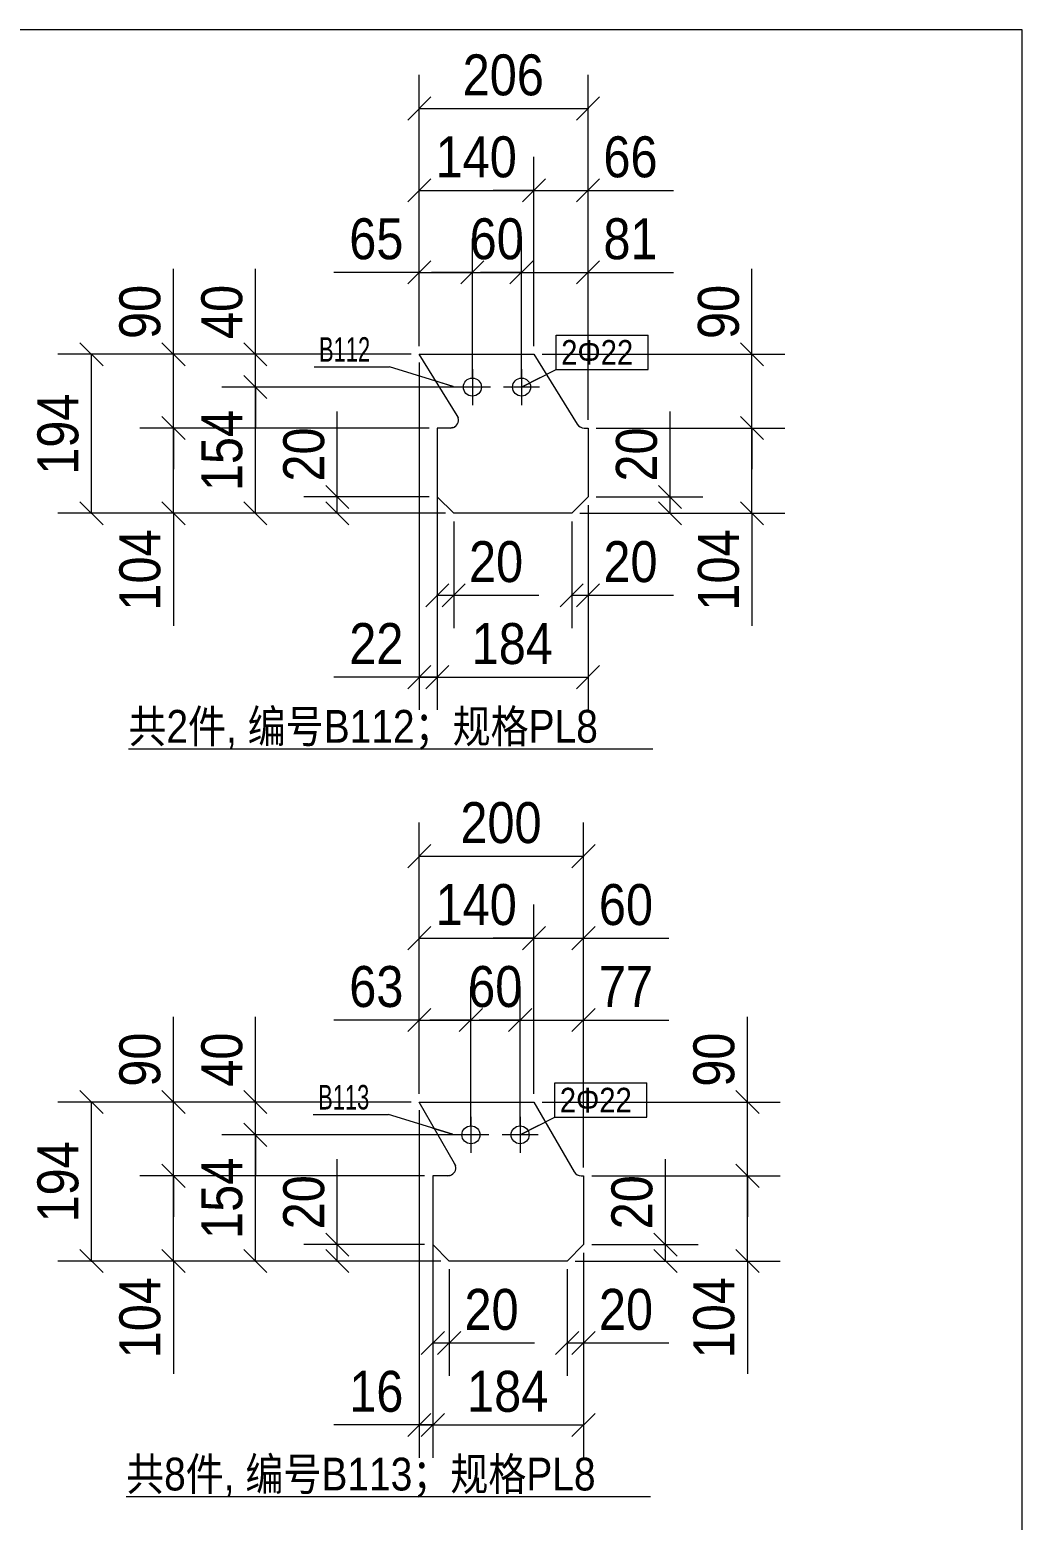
# Model space of a CAD drawing. Header units: inches. Extents: x 0 to 1938, y -2180 to 0.
# Drawn here: x 511.4 to 632.5, y -621.9 to -440 of the extents above; entities that cross this region are included whole.
import ezdxf

# ---------------------------------------------------------------- set-up
doc = ezdxf.new("R2010")
doc.units = ezdxf.units.IN
doc.header["$MEASUREMENT"] = 0
doc.linetypes.add('XKITLINE00', pattern=[0])
doc.linetypes.add('XKITLINE01', pattern=[4, 1, -1, 1, -1])
for name, color, linetype, lineweight in [('Bolt', 7, 'Continuous', 0), ('BoltMark', 3, 'Continuous', 0), ('DrawingSheet', 5, 'Continuous', 0), ('OtherObjectType', 1, 'Continuous', 0), ('Part', 2, 'Continuous', 0), ('PartMark', 3, 'Continuous', 0), ('Z-DIMENSIONS', 1, 'Continuous', 0)]:
    doc.layers.add(name, color=color, linetype=linetype, lineweight=lineweight)
doc.styles.add('Arial Narrow', font='ARIAL.TTF')
doc.styles.add('romsim', font='ARIAL.TTF')
doc.styles.add('宋体', font='ARIAL.TTF')

# ---------------------------------------------------------------- blocks, each defined once
blk = doc.blocks.new('*A229')
at = {"layer": 'Part', "color": 2, "linetype": 'XKITLINE00', "lineweight": 0}
for p, q in [((566.06, 377.93), (561.43, 385.4)), ((561.43, 385.4), (575.43, 385.4)), ((575.43, 385.4), (580.71, 376.87)), ((566.06, 377.93), (566.18, 377.65)), ((580.71, 376.87), (580.87, 376.68)), ((580.87, 376.68), (581.08, 376.53)), ((581.08, 376.53), (581.31, 376.43)), ((565.21, 376.4), (563.63, 376.4)), ((563.63, 376.4), (563.63, 368)), ((565.51, 376.45), (565.21, 376.4)), ((581.31, 376.43), (581.56, 376.4)), ((581.56, 376.4), (582.03, 376.4)), ((582.03, 376.4), (582.03, 368)), ((563.63, 368), (565.63, 366)), ((582.03, 368), (580.03, 366)), ((580.03, 366), (565.63, 366))]:
    blk.add_line(p, q, dxfattribs=at)
at = {"layer": 'Part', "color": 6, "linetype": 'XKITLINE01', "lineweight": 0}
for p, q in [((566.18, 377.65), (566.06, 377.93)), ((565.21, 376.4), (565.51, 376.45))]:
    blk.add_line(p, q, dxfattribs=at)
at = {"layer": 'Part', "color": 2, "linetype": 'XKITLINE00', "lineweight": 0}
blk.add_arc((565.21, 377.4), 1, 287.3971, 14.3823, dxfattribs=at)
at = {"layer": 'Part', "color": 6, "linetype": 'XKITLINE01', "lineweight": 0}
blk.add_arc((565.21, 377.4), 1, 287.3971, 14.3823, dxfattribs=at)
blk = doc.blocks.new('*A230')
at = {"layer": 'Bolt', "color": 2, "linetype": 'XKITLINE00', "lineweight": 0}
for p, q in [((567.91, 383.6), (567.91, 379.2)), ((573.91, 383.6), (573.91, 379.2)), ((570.11, 381.4), (565.71, 381.4)), ((576.11, 381.4), (571.71, 381.4))]:
    blk.add_line(p, q, dxfattribs=at)
for centre in [(567.91, 381.4), (573.91, 381.4)]:
    blk.add_circle(centre, 1.1, dxfattribs=at)
blk = doc.blocks.new('*A231')
at = {"layer": 'Part', "color": 2, "linetype": 'XKITLINE00', "lineweight": 0}
for p, q in [((565.75, 286.65), (561.43, 294.15)), ((561.43, 294.15), (575.43, 294.15)), ((575.43, 294.15), (580.33, 285.65)), ((565.75, 286.65), (565.86, 286.37)), ((580.33, 285.65), (580.49, 285.44)), ((564.89, 285.15), (563.07, 285.15)), ((563.07, 285.15), (563.07, 276.75)), ((565.18, 285.19), (564.89, 285.15)), ((580.49, 285.44), (580.69, 285.28)), ((580.69, 285.28), (580.94, 285.18)), ((580.94, 285.18), (581.19, 285.15)), ((581.19, 285.15), (581.47, 285.15)), ((581.47, 285.15), (581.47, 276.75)), ((563.07, 276.75), (565.07, 274.75)), ((581.47, 276.75), (579.47, 274.75)), ((579.47, 274.75), (565.07, 274.75))]:
    blk.add_line(p, q, dxfattribs=at)
at = {"layer": 'Part', "color": 6, "linetype": 'XKITLINE01', "lineweight": 0}
for p, q in [((565.86, 286.37), (565.75, 286.65)), ((564.89, 285.15), (565.18, 285.19))]:
    blk.add_line(p, q, dxfattribs=at)
at = {"layer": 'Part', "color": 2, "linetype": 'XKITLINE00', "lineweight": 0}
blk.add_arc((564.89, 286.15), 1, 287.1354, 12.8122, dxfattribs=at)
at = {"layer": 'Part', "color": 6, "linetype": 'XKITLINE01', "lineweight": 0}
blk.add_arc((564.89, 286.15), 1, 287.1354, 12.8122, dxfattribs=at)
blk = doc.blocks.new('*A232')
at = {"layer": 'Bolt', "color": 2, "linetype": 'XKITLINE00', "lineweight": 0}
for p, q in [((567.74, 292.35), (567.74, 287.95)), ((573.74, 292.35), (573.74, 287.95)), ((569.94, 290.15), (565.54, 290.15)), ((575.94, 290.15), (571.54, 290.15))]:
    blk.add_line(p, q, dxfattribs=at)
for centre in [(567.74, 290.15), (573.74, 290.15)]:
    blk.add_circle(centre, 1.1, dxfattribs=at)
blk = doc.blocks.new('*A237')
at = {"layer": 'DrawingSheet', "color": 5, "linetype": 'XKITLINE00', "lineweight": 0}
for p, q in [((635, 425), (5, 425)), ((635, 5), (635, 425))]:
    blk.add_line(p, q, dxfattribs=at)
blk = doc.blocks.new('*A646')
at = {"layer": 'OtherObjectType', "color": 6, "linetype": 'XKITLINE00', "lineweight": 0}
blk.add_line((525.94, 337.25), (589.92, 337.25), dxfattribs=at)
at = {"layer": 'OtherObjectType', "color": 3, "style": '宋体', "width": 0.85}
blk.add_text('共2件, 编号B112；规格PL8', height=4, dxfattribs=at).set_placement((525.94, 338))
blk = doc.blocks.new('*A647')
at = {"layer": 'Z-DIMENSIONS', "color": 4, "linetype": 'XKITLINE00', "lineweight": 0}
for p, q in [((563.63, 367), (563.63, 352)), ((565.63, 365), (565.63, 352)), ((565.04, 357.41), (562.22, 354.59)), ((567.04, 357.41), (564.22, 354.59)), ((563.63, 356), (565.63, 356)), ((565.63, 356), (576.04, 356)), ((565.63, 356), (576.04, 356))]:
    blk.add_line(p, q, dxfattribs=at)
at = {"layer": 'Z-DIMENSIONS', "color": 7}
for p in [(563.63, 356), (565.63, 356)]:
    blk.add_point(p, dxfattribs=at)
at = {"layer": 'Z-DIMENSIONS', "color": 7, "style": 'Arial Narrow', "width": 0.85}
blk.add_text('20', height=5, dxfattribs=at).set_placement((567.5, 357.6))
blk = doc.blocks.new('*A648')
at = {"layer": 'Z-DIMENSIONS', "color": 4, "linetype": 'XKITLINE00', "lineweight": 0}
for p, q in [((582.03, 367), (582.03, 352)), ((580.03, 365), (580.03, 352)), ((581.44, 357.41), (578.62, 354.59)), ((583.44, 357.41), (580.62, 354.59)), ((580.03, 356), (582.03, 356)), ((582.03, 356), (592.44, 356)), ((582.03, 356), (592.44, 356))]:
    blk.add_line(p, q, dxfattribs=at)
at = {"layer": 'Z-DIMENSIONS', "color": 7}
for p in [(580.03, 356), (582.03, 356)]:
    blk.add_point(p, dxfattribs=at)
at = {"layer": 'Z-DIMENSIONS', "color": 7, "style": 'Arial Narrow', "width": 0.85}
blk.add_text('20', height=5, dxfattribs=at).set_placement((583.9, 357.6))
blk = doc.blocks.new('*A649')
at = {"layer": 'Z-DIMENSIONS', "color": 4, "linetype": 'XKITLINE00', "lineweight": 0}
for p, q in [((551.43, 368), (551.43, 378.42)), ((551.43, 368), (551.43, 378.42)), ((550.02, 369.41), (552.85, 366.59)), ((562.63, 368), (547.33, 368)), ((550.02, 367.41), (552.85, 364.59)), ((551.43, 366), (551.43, 368)), ((564.63, 366), (547.33, 366))]:
    blk.add_line(p, q, dxfattribs=at)
at = {"layer": 'Z-DIMENSIONS', "color": 7}
for p in [(551.43, 368), (551.43, 366)]:
    blk.add_point(p, dxfattribs=at)
at = {"layer": 'Z-DIMENSIONS', "color": 7, "style": 'Arial Narrow', "width": 0.85}
blk.add_text('20', height=5, rotation=90.0002, dxfattribs=at).set_placement((549.83, 369.87))
blk = doc.blocks.new('*A650')
at = {"layer": 'Z-DIMENSIONS', "color": 4, "linetype": 'XKITLINE00', "lineweight": 0}
for p, q in [((592.03, 368), (592.03, 378.42)), ((592.03, 368), (592.03, 378.42)), ((590.62, 369.41), (593.44, 366.59)), ((583.03, 368), (596.03, 368)), ((590.62, 367.41), (593.44, 364.59)), ((592.03, 366), (592.03, 368)), ((581.03, 366), (596.03, 366))]:
    blk.add_line(p, q, dxfattribs=at)
at = {"layer": 'Z-DIMENSIONS', "color": 7}
for p in [(592.03, 368), (592.03, 366)]:
    blk.add_point(p, dxfattribs=at)
at = {"layer": 'Z-DIMENSIONS', "color": 7, "style": 'Arial Narrow', "width": 0.85}
blk.add_text('20', height=5, rotation=90.0002, dxfattribs=at).set_placement((590.43, 369.87))
blk = doc.blocks.new('*A651')
at = {"layer": 'Z-DIMENSIONS', "color": 4, "linetype": 'XKITLINE00', "lineweight": 0}
for p, q in [((573.91, 382.4), (573.91, 399.5)), ((582.03, 377.4), (582.03, 399.5)), ((575.32, 396.81), (572.5, 393.99)), ((583.44, 396.81), (580.62, 393.99)), ((573.91, 395.4), (568.91, 395.4)), ((573.91, 395.4), (582.03, 395.4)), ((582.03, 395.4), (592.44, 395.4)), ((582.03, 395.4), (592.44, 395.4))]:
    blk.add_line(p, q, dxfattribs=at)
at = {"layer": 'Z-DIMENSIONS', "color": 7}
for p in [(573.91, 395.4), (582.03, 395.4)]:
    blk.add_point(p, dxfattribs=at)
at = {"layer": 'Z-DIMENSIONS', "color": 7, "style": 'Arial Narrow', "width": 0.85}
blk.add_text('81', height=5, dxfattribs=at).set_placement((583.9, 397))
blk = doc.blocks.new('*A652')
at = {"layer": 'Z-DIMENSIONS', "color": 4, "linetype": 'XKITLINE00', "lineweight": 0}
for p, q in [((567.91, 382.4), (567.91, 399.5)), ((573.91, 382.4), (573.91, 399.5)), ((569.32, 396.81), (566.5, 393.99)), ((575.32, 396.81), (572.5, 393.99)), ((567.91, 395.4), (562.91, 395.4)), ((567.91, 395.4), (573.91, 395.4)), ((573.91, 395.4), (578.91, 395.4))]:
    blk.add_line(p, q, dxfattribs=at)
at = {"layer": 'Z-DIMENSIONS', "color": 7}
for p in [(567.91, 395.4), (573.91, 395.4)]:
    blk.add_point(p, dxfattribs=at)
at = {"layer": 'Z-DIMENSIONS', "color": 7, "style": 'Arial Narrow', "width": 0.85}
blk.add_text('60', height=5, dxfattribs=at).set_placement((567.58, 397))
blk = doc.blocks.new('*A653')
at = {"layer": 'Z-DIMENSIONS', "color": 4, "linetype": 'XKITLINE00', "lineweight": 0}
for p, q in [((561.43, 386.4), (561.43, 399.5)), ((567.91, 382.4), (567.91, 399.5)), ((562.85, 396.81), (560.02, 393.99)), ((569.32, 396.81), (566.5, 393.99)), ((561.43, 395.4), (551.02, 395.4)), ((561.43, 395.4), (551.02, 395.4)), ((561.43, 395.4), (567.91, 395.4)), ((567.91, 395.4), (572.91, 395.4))]:
    blk.add_line(p, q, dxfattribs=at)
at = {"layer": 'Z-DIMENSIONS', "color": 7}
for p in [(561.43, 395.4), (567.91, 395.4)]:
    blk.add_point(p, dxfattribs=at)
at = {"layer": 'Z-DIMENSIONS', "color": 7, "style": 'Arial Narrow', "width": 0.85}
blk.add_text('65', height=5, dxfattribs=at).set_placement((552.89, 397))
blk = doc.blocks.new('*A654')
at = {"layer": 'Z-DIMENSIONS', "color": 4, "linetype": 'XKITLINE00', "lineweight": 0}
for p, q in [((541.43, 385.4), (541.43, 395.82)), ((541.43, 385.4), (541.43, 395.82)), ((540.02, 386.81), (542.85, 383.99)), ((560.43, 385.4), (537.33, 385.4)), ((541.43, 381.4), (541.43, 385.4)), ((540.02, 382.81), (542.85, 379.99)), ((566.91, 381.4), (537.33, 381.4)), ((541.43, 381.4), (541.43, 376.4))]:
    blk.add_line(p, q, dxfattribs=at)
at = {"layer": 'Z-DIMENSIONS', "color": 7}
for p in [(541.43, 385.4), (541.43, 381.4)]:
    blk.add_point(p, dxfattribs=at)
at = {"layer": 'Z-DIMENSIONS', "color": 7, "style": 'Arial Narrow', "width": 0.85}
blk.add_text('40', height=5, rotation=90.0002, dxfattribs=at).set_placement((539.83, 387.27))
blk = doc.blocks.new('*A655')
at = {"layer": 'Z-DIMENSIONS', "color": 4, "linetype": 'XKITLINE00', "lineweight": 0}
for p, q in [((541.43, 381.4), (541.43, 386.4)), ((540.02, 382.81), (542.85, 379.99)), ((566.91, 381.4), (537.33, 381.4)), ((541.43, 366), (541.43, 381.4)), ((540.02, 367.41), (542.85, 364.59)), ((564.63, 366), (537.33, 366))]:
    blk.add_line(p, q, dxfattribs=at)
at = {"layer": 'Z-DIMENSIONS', "color": 7}
for p in [(541.43, 381.4), (541.43, 366)]:
    blk.add_point(p, dxfattribs=at)
at = {"layer": 'Z-DIMENSIONS', "color": 7, "style": 'Arial Narrow', "width": 0.85}
blk.add_text('154', height=5, rotation=90.0002, dxfattribs=at).set_placement((539.83, 368.7))
blk = doc.blocks.new('*A656')
at = {"layer": 'Z-DIMENSIONS', "color": 4, "linetype": 'XKITLINE00', "lineweight": 0}
for p, q in [((575.43, 386.4), (575.43, 409.5)), ((582.03, 377.4), (582.03, 409.5)), ((576.85, 406.81), (574.02, 403.99)), ((583.44, 406.81), (580.62, 403.99)), ((575.43, 405.4), (570.43, 405.4)), ((575.43, 405.4), (582.03, 405.4)), ((582.03, 405.4), (592.44, 405.4)), ((582.03, 405.4), (592.44, 405.4))]:
    blk.add_line(p, q, dxfattribs=at)
at = {"layer": 'Z-DIMENSIONS', "color": 7}
for p in [(575.43, 405.4), (582.03, 405.4)]:
    blk.add_point(p, dxfattribs=at)
at = {"layer": 'Z-DIMENSIONS', "color": 7, "style": 'Arial Narrow', "width": 0.85}
blk.add_text('66', height=5, dxfattribs=at).set_placement((583.9, 407))
blk = doc.blocks.new('*A657')
at = {"layer": 'Z-DIMENSIONS', "color": 4, "linetype": 'XKITLINE00', "lineweight": 0}
for p, q in [((561.43, 386.4), (561.43, 409.5)), ((575.43, 386.4), (575.43, 409.5)), ((562.85, 406.81), (560.02, 403.99)), ((576.85, 406.81), (574.02, 403.99)), ((561.43, 405.4), (575.43, 405.4)), ((575.43, 405.4), (580.43, 405.4))]:
    blk.add_line(p, q, dxfattribs=at)
at = {"layer": 'Z-DIMENSIONS', "color": 7}
for p in [(561.43, 405.4), (575.43, 405.4)]:
    blk.add_point(p, dxfattribs=at)
at = {"layer": 'Z-DIMENSIONS', "color": 7, "style": 'Arial Narrow', "width": 0.85}
blk.add_text('140', height=5, dxfattribs=at).set_placement((563.43, 407))
blk = doc.blocks.new('*A658')
at = {"layer": 'Z-DIMENSIONS', "color": 4, "linetype": 'XKITLINE00', "lineweight": 0}
for p, q in [((563.63, 375.4), (563.63, 342)), ((582.03, 367), (582.03, 342)), ((565.04, 347.41), (562.22, 344.59)), ((583.44, 347.41), (580.62, 344.59)), ((563.63, 346), (558.63, 346)), ((563.63, 346), (582.03, 346))]:
    blk.add_line(p, q, dxfattribs=at)
at = {"layer": 'Z-DIMENSIONS', "color": 7}
for p in [(563.63, 346), (582.03, 346)]:
    blk.add_point(p, dxfattribs=at)
at = {"layer": 'Z-DIMENSIONS', "color": 7, "style": 'Arial Narrow', "width": 0.85}
blk.add_text('184', height=5, dxfattribs=at).set_placement((567.83, 347.6))
blk = doc.blocks.new('*A659')
at = {"layer": 'Z-DIMENSIONS', "color": 4, "linetype": 'XKITLINE00', "lineweight": 0}
for p, q in [((561.43, 384.4), (561.43, 342)), ((563.63, 375.4), (563.63, 342)), ((562.85, 347.41), (560.02, 344.59)), ((565.04, 347.41), (562.22, 344.59)), ((561.43, 346), (551.02, 346)), ((561.43, 346), (551.02, 346)), ((561.43, 346), (563.63, 346)), ((563.63, 346), (568.63, 346))]:
    blk.add_line(p, q, dxfattribs=at)
at = {"layer": 'Z-DIMENSIONS', "color": 7}
for p in [(561.43, 346), (563.63, 346)]:
    blk.add_point(p, dxfattribs=at)
at = {"layer": 'Z-DIMENSIONS', "color": 7, "style": 'Arial Narrow', "width": 0.85}
blk.add_text('22', height=5, dxfattribs=at).set_placement((552.89, 347.6))
blk = doc.blocks.new('*A660')
at = {"layer": 'Z-DIMENSIONS', "color": 4, "linetype": 'XKITLINE00', "lineweight": 0}
for p, q in [((531.43, 385.4), (531.43, 395.82)), ((531.43, 385.4), (531.43, 395.82)), ((530.02, 386.81), (532.85, 383.99)), ((560.43, 385.4), (527.33, 385.4)), ((531.43, 376.4), (531.43, 385.4)), ((530.02, 377.81), (532.85, 374.99)), ((562.63, 376.4), (527.33, 376.4)), ((531.43, 376.4), (531.43, 371.4))]:
    blk.add_line(p, q, dxfattribs=at)
at = {"layer": 'Z-DIMENSIONS', "color": 7}
for p in [(531.43, 385.4), (531.43, 376.4)]:
    blk.add_point(p, dxfattribs=at)
at = {"layer": 'Z-DIMENSIONS', "color": 7, "style": 'Arial Narrow', "width": 0.85}
blk.add_text('90', height=5, rotation=90.0002, dxfattribs=at).set_placement((529.83, 387.27))
blk = doc.blocks.new('*A661')
at = {"layer": 'Z-DIMENSIONS', "color": 4, "linetype": 'XKITLINE00', "lineweight": 0}
for p, q in [((531.43, 376.4), (531.43, 381.4)), ((530.02, 377.81), (532.85, 374.99)), ((562.63, 376.4), (527.33, 376.4)), ((531.43, 366), (531.43, 376.4)), ((530.02, 367.41), (532.85, 364.59)), ((564.63, 366), (527.33, 366)), ((531.43, 366), (531.43, 352.25)), ((531.43, 366), (531.43, 352.25))]:
    blk.add_line(p, q, dxfattribs=at)
at = {"layer": 'Z-DIMENSIONS', "color": 7}
for p in [(531.43, 376.4), (531.43, 366)]:
    blk.add_point(p, dxfattribs=at)
at = {"layer": 'Z-DIMENSIONS', "color": 7, "style": 'Arial Narrow', "width": 0.85}
blk.add_text('104', height=5, rotation=90.0002, dxfattribs=at).set_placement((529.83, 354.13))
blk = doc.blocks.new('*A662')
at = {"layer": 'Z-DIMENSIONS', "color": 4, "linetype": 'XKITLINE00', "lineweight": 0}
for p, q in [((602.03, 385.4), (602.03, 395.82)), ((602.03, 385.4), (602.03, 395.82)), ((600.62, 386.81), (603.44, 383.99)), ((576.43, 385.4), (606.03, 385.4)), ((602.03, 376.4), (602.03, 385.4)), ((600.62, 377.81), (603.44, 374.99)), ((583.03, 376.4), (606.03, 376.4)), ((602.03, 376.4), (602.03, 371.4))]:
    blk.add_line(p, q, dxfattribs=at)
at = {"layer": 'Z-DIMENSIONS', "color": 7}
for p in [(602.03, 385.4), (602.03, 376.4)]:
    blk.add_point(p, dxfattribs=at)
at = {"layer": 'Z-DIMENSIONS', "color": 7, "style": 'Arial Narrow', "width": 0.85}
blk.add_text('90', height=5, rotation=90.0002, dxfattribs=at).set_placement((600.43, 387.27))
blk = doc.blocks.new('*A663')
at = {"layer": 'Z-DIMENSIONS', "color": 4, "linetype": 'XKITLINE00', "lineweight": 0}
for p, q in [((602.03, 376.4), (602.03, 381.4)), ((600.62, 377.81), (603.44, 374.99)), ((583.03, 376.4), (606.03, 376.4)), ((602.03, 366), (602.03, 376.4)), ((600.62, 367.41), (603.44, 364.59)), ((581.03, 366), (606.03, 366)), ((602.03, 366), (602.03, 352.25)), ((602.03, 366), (602.03, 352.25))]:
    blk.add_line(p, q, dxfattribs=at)
at = {"layer": 'Z-DIMENSIONS', "color": 7}
for p in [(602.03, 376.4), (602.03, 366)]:
    blk.add_point(p, dxfattribs=at)
at = {"layer": 'Z-DIMENSIONS', "color": 7, "style": 'Arial Narrow', "width": 0.85}
blk.add_text('104', height=5, rotation=90.0002, dxfattribs=at).set_placement((600.43, 354.13))
blk = doc.blocks.new('*A664')
at = {"layer": 'Z-DIMENSIONS', "color": 4, "linetype": 'XKITLINE00', "lineweight": 0}
for p, q in [((561.43, 386.4), (561.43, 419.5)), ((582.03, 377.4), (582.03, 419.5)), ((562.85, 416.81), (560.02, 413.99)), ((583.44, 416.81), (580.62, 413.99)), ((561.43, 415.4), (582.03, 415.4))]:
    blk.add_line(p, q, dxfattribs=at)
at = {"layer": 'Z-DIMENSIONS', "color": 7}
for p in [(561.43, 415.4), (582.03, 415.4)]:
    blk.add_point(p, dxfattribs=at)
at = {"layer": 'Z-DIMENSIONS', "color": 7, "style": 'Arial Narrow', "width": 0.85}
blk.add_text('206', height=5, dxfattribs=at).set_placement((566.73, 417))
blk = doc.blocks.new('*A665')
at = {"layer": 'Z-DIMENSIONS', "color": 4, "linetype": 'XKITLINE00', "lineweight": 0}
for p, q in [((520.02, 386.81), (522.85, 383.99)), ((560.43, 385.4), (517.33, 385.4)), ((521.43, 366), (521.43, 385.4)), ((520.02, 367.41), (522.85, 364.59)), ((564.63, 366), (517.33, 366))]:
    blk.add_line(p, q, dxfattribs=at)
at = {"layer": 'Z-DIMENSIONS', "color": 7}
for p in [(521.43, 385.4), (521.43, 366)]:
    blk.add_point(p, dxfattribs=at)
at = {"layer": 'Z-DIMENSIONS', "color": 7, "style": 'Arial Narrow', "width": 0.85}
blk.add_text('194', height=5, rotation=90.0002, dxfattribs=at).set_placement((519.83, 370.7))
blk = doc.blocks.new('*A666')
at = {"layer": 'PartMark', "color": 4, "linetype": 'XKITLINE00', "lineweight": 0}
for p, q in [((548.6, 383.89), (557.79, 383.89)), ((565.58, 381.49), (557.79, 383.89)), ((563.19, 382.23), (565.58, 381.49))]:
    blk.add_line(p, q, dxfattribs=at)
at = {"layer": 'PartMark', "color": 1, "style": 'romsim', "width": 0.6375}
blk.add_text('B112', height=3, dxfattribs=at).set_placement((549.2, 384.49))
blk = doc.blocks.new('*A667')
at = {"layer": 'BoltMark', "color": 1, "linetype": 'XKITLINE00', "lineweight": 0}
for p, q in [((578.15, 387.74), (589.35, 387.74)), ((578.15, 383.54), (578.15, 387.74)), ((589.35, 383.54), (589.35, 387.74)), ((573.91, 381.4), (578.15, 383.54)), ((576.14, 382.53), (573.91, 381.4)), ((578.15, 383.54), (589.35, 383.54))]:
    blk.add_line(p, q, dxfattribs=at)
at = {"layer": 'BoltMark', "color": 4, "style": '宋体', "width": 0.85}
blk.add_text('2Φ22', height=3, dxfattribs=at).set_placement((578.75, 384.14))
blk = doc.blocks.new('*A668')
at = {"layer": 'OtherObjectType', "color": 6, "linetype": 'XKITLINE00', "lineweight": 0}
blk.add_line((525.66, 246), (589.64, 246), dxfattribs=at)
at = {"layer": 'OtherObjectType', "color": 3, "style": '宋体', "width": 0.85}
blk.add_text('共8件, 编号B113；规格PL8', height=4, dxfattribs=at).set_placement((525.66, 246.75))
blk = doc.blocks.new('*A669')
at = {"layer": 'Z-DIMENSIONS', "color": 4, "linetype": 'XKITLINE00', "lineweight": 0}
for p, q in [((563.07, 275.75), (563.07, 260.75)), ((565.07, 273.75), (565.07, 260.75)), ((564.49, 266.16), (561.66, 263.34)), ((566.49, 266.16), (563.66, 263.34)), ((563.07, 264.75), (565.07, 264.75)), ((565.07, 264.75), (575.49, 264.75)), ((565.07, 264.75), (575.49, 264.75))]:
    blk.add_line(p, q, dxfattribs=at)
at = {"layer": 'Z-DIMENSIONS', "color": 7}
for p in [(563.07, 264.75), (565.07, 264.75)]:
    blk.add_point(p, dxfattribs=at)
at = {"layer": 'Z-DIMENSIONS', "color": 7, "style": 'Arial Narrow', "width": 0.85}
blk.add_text('20', height=5, dxfattribs=at).set_placement((566.95, 266.35))
blk = doc.blocks.new('*A670')
at = {"layer": 'Z-DIMENSIONS', "color": 4, "linetype": 'XKITLINE00', "lineweight": 0}
for p, q in [((581.47, 275.75), (581.47, 260.75)), ((579.47, 273.75), (579.47, 260.75)), ((580.89, 266.16), (578.06, 263.34)), ((582.89, 266.16), (580.06, 263.34)), ((579.47, 264.75), (581.47, 264.75)), ((581.47, 264.75), (591.89, 264.75)), ((581.47, 264.75), (591.89, 264.75))]:
    blk.add_line(p, q, dxfattribs=at)
at = {"layer": 'Z-DIMENSIONS', "color": 7}
for p in [(579.47, 264.75), (581.47, 264.75)]:
    blk.add_point(p, dxfattribs=at)
at = {"layer": 'Z-DIMENSIONS', "color": 7, "style": 'Arial Narrow', "width": 0.85}
blk.add_text('20', height=5, dxfattribs=at).set_placement((583.35, 266.35))
blk = doc.blocks.new('*A671')
at = {"layer": 'Z-DIMENSIONS', "color": 4, "linetype": 'XKITLINE00', "lineweight": 0}
for p, q in [((551.43, 276.75), (551.43, 287.16)), ((551.43, 276.75), (551.43, 287.16)), ((562.07, 276.75), (547.33, 276.75)), ((550.02, 278.16), (552.85, 275.34)), ((551.43, 274.75), (551.43, 276.75)), ((564.07, 274.75), (547.33, 274.75)), ((550.02, 276.16), (552.85, 273.34))]:
    blk.add_line(p, q, dxfattribs=at)
at = {"layer": 'Z-DIMENSIONS', "color": 7}
for p in [(551.43, 276.75), (551.43, 274.75)]:
    blk.add_point(p, dxfattribs=at)
at = {"layer": 'Z-DIMENSIONS', "color": 7, "style": 'Arial Narrow', "width": 0.85}
blk.add_text('20', height=5, rotation=90.0002, dxfattribs=at).set_placement((549.83, 278.62))
blk = doc.blocks.new('*A672')
at = {"layer": 'Z-DIMENSIONS', "color": 4, "linetype": 'XKITLINE00', "lineweight": 0}
for p, q in [((591.47, 276.75), (591.47, 287.16)), ((591.47, 276.75), (591.47, 287.16)), ((582.47, 276.75), (595.47, 276.75)), ((590.06, 278.16), (592.89, 275.34)), ((591.47, 274.75), (591.47, 276.75)), ((580.47, 274.75), (595.47, 274.75)), ((590.06, 276.16), (592.89, 273.34))]:
    blk.add_line(p, q, dxfattribs=at)
at = {"layer": 'Z-DIMENSIONS', "color": 7}
for p in [(591.47, 276.75), (591.47, 274.75)]:
    blk.add_point(p, dxfattribs=at)
at = {"layer": 'Z-DIMENSIONS', "color": 7, "style": 'Arial Narrow', "width": 0.85}
blk.add_text('20', height=5, rotation=90.0002, dxfattribs=at).set_placement((589.87, 278.62))
blk = doc.blocks.new('*A673')
at = {"layer": 'Z-DIMENSIONS', "color": 4, "linetype": 'XKITLINE00', "lineweight": 0}
for p, q in [((573.74, 291.15), (573.74, 308.25)), ((581.47, 286.15), (581.47, 308.25)), ((575.15, 305.56), (572.32, 302.74)), ((582.89, 305.56), (580.06, 302.74)), ((573.74, 304.15), (568.74, 304.15)), ((573.74, 304.15), (581.47, 304.15)), ((581.47, 304.15), (591.89, 304.15)), ((581.47, 304.15), (591.89, 304.15))]:
    blk.add_line(p, q, dxfattribs=at)
at = {"layer": 'Z-DIMENSIONS', "color": 7}
for p in [(573.74, 304.15), (581.47, 304.15)]:
    blk.add_point(p, dxfattribs=at)
at = {"layer": 'Z-DIMENSIONS', "color": 7, "style": 'Arial Narrow', "width": 0.85}
blk.add_text('77', height=5, dxfattribs=at).set_placement((583.35, 305.75))
blk = doc.blocks.new('*A674')
at = {"layer": 'Z-DIMENSIONS', "color": 4, "linetype": 'XKITLINE00', "lineweight": 0}
for p, q in [((567.74, 291.15), (567.74, 308.25)), ((573.74, 291.15), (573.74, 308.25)), ((569.15, 305.56), (566.32, 302.74)), ((575.15, 305.56), (572.32, 302.74)), ((567.74, 304.15), (562.74, 304.15)), ((567.74, 304.15), (573.74, 304.15)), ((573.74, 304.15), (578.74, 304.15))]:
    blk.add_line(p, q, dxfattribs=at)
at = {"layer": 'Z-DIMENSIONS', "color": 7}
for p in [(567.74, 304.15), (573.74, 304.15)]:
    blk.add_point(p, dxfattribs=at)
at = {"layer": 'Z-DIMENSIONS', "color": 7, "style": 'Arial Narrow', "width": 0.85}
blk.add_text('60', height=5, dxfattribs=at).set_placement((567.4, 305.75))
blk = doc.blocks.new('*A675')
at = {"layer": 'Z-DIMENSIONS', "color": 4, "linetype": 'XKITLINE00', "lineweight": 0}
for p, q in [((561.43, 295.15), (561.43, 308.25)), ((567.74, 291.15), (567.74, 308.25)), ((562.85, 305.56), (560.02, 302.74)), ((569.15, 305.56), (566.32, 302.74)), ((561.43, 304.15), (551.02, 304.15)), ((561.43, 304.15), (551.02, 304.15)), ((561.43, 304.15), (567.74, 304.15)), ((567.74, 304.15), (572.74, 304.15))]:
    blk.add_line(p, q, dxfattribs=at)
at = {"layer": 'Z-DIMENSIONS', "color": 7}
for p in [(561.43, 304.15), (567.74, 304.15)]:
    blk.add_point(p, dxfattribs=at)
at = {"layer": 'Z-DIMENSIONS', "color": 7, "style": 'Arial Narrow', "width": 0.85}
blk.add_text('63', height=5, dxfattribs=at).set_placement((552.89, 305.75))
blk = doc.blocks.new('*A676')
at = {"layer": 'Z-DIMENSIONS', "color": 4, "linetype": 'XKITLINE00', "lineweight": 0}
for p, q in [((541.43, 294.15), (541.43, 304.57)), ((541.43, 294.15), (541.43, 304.57)), ((540.02, 295.56), (542.85, 292.74)), ((560.43, 294.15), (537.33, 294.15)), ((541.43, 290.15), (541.43, 294.15)), ((540.02, 291.56), (542.85, 288.74)), ((566.74, 290.15), (537.33, 290.15)), ((541.43, 290.15), (541.43, 285.15))]:
    blk.add_line(p, q, dxfattribs=at)
at = {"layer": 'Z-DIMENSIONS', "color": 7}
for p in [(541.43, 294.15), (541.43, 290.15)]:
    blk.add_point(p, dxfattribs=at)
at = {"layer": 'Z-DIMENSIONS', "color": 7, "style": 'Arial Narrow', "width": 0.85}
blk.add_text('40', height=5, rotation=90.0002, dxfattribs=at).set_placement((539.83, 296.02))
blk = doc.blocks.new('*A677')
at = {"layer": 'Z-DIMENSIONS', "color": 4, "linetype": 'XKITLINE00', "lineweight": 0}
for p, q in [((541.43, 290.15), (541.43, 295.15)), ((540.02, 291.56), (542.85, 288.74)), ((566.74, 290.15), (537.33, 290.15)), ((541.43, 274.75), (541.43, 290.15)), ((564.07, 274.75), (537.33, 274.75)), ((540.02, 276.16), (542.85, 273.34))]:
    blk.add_line(p, q, dxfattribs=at)
at = {"layer": 'Z-DIMENSIONS', "color": 7}
for p in [(541.43, 290.15), (541.43, 274.75)]:
    blk.add_point(p, dxfattribs=at)
at = {"layer": 'Z-DIMENSIONS', "color": 7, "style": 'Arial Narrow', "width": 0.85}
blk.add_text('154', height=5, rotation=90.0002, dxfattribs=at).set_placement((539.83, 277.45))
blk = doc.blocks.new('*A678')
at = {"layer": 'Z-DIMENSIONS', "color": 4, "linetype": 'XKITLINE00', "lineweight": 0}
for p, q in [((575.43, 295.15), (575.43, 318.25)), ((581.47, 286.15), (581.47, 318.25)), ((576.85, 315.56), (574.02, 312.74)), ((582.89, 315.56), (580.06, 312.74)), ((575.43, 314.15), (570.43, 314.15)), ((575.43, 314.15), (581.47, 314.15)), ((581.47, 314.15), (591.89, 314.15)), ((581.47, 314.15), (591.89, 314.15))]:
    blk.add_line(p, q, dxfattribs=at)
at = {"layer": 'Z-DIMENSIONS', "color": 7}
for p in [(575.43, 314.15), (581.47, 314.15)]:
    blk.add_point(p, dxfattribs=at)
at = {"layer": 'Z-DIMENSIONS', "color": 7, "style": 'Arial Narrow', "width": 0.85}
blk.add_text('60', height=5, dxfattribs=at).set_placement((583.35, 315.75))
blk = doc.blocks.new('*A679')
at = {"layer": 'Z-DIMENSIONS', "color": 4, "linetype": 'XKITLINE00', "lineweight": 0}
for p, q in [((561.43, 295.15), (561.43, 318.25)), ((575.43, 295.15), (575.43, 318.25)), ((562.85, 315.56), (560.02, 312.74)), ((576.85, 315.56), (574.02, 312.74)), ((561.43, 314.15), (575.43, 314.15)), ((575.43, 314.15), (580.43, 314.15))]:
    blk.add_line(p, q, dxfattribs=at)
at = {"layer": 'Z-DIMENSIONS', "color": 7}
for p in [(561.43, 314.15), (575.43, 314.15)]:
    blk.add_point(p, dxfattribs=at)
at = {"layer": 'Z-DIMENSIONS', "color": 7, "style": 'Arial Narrow', "width": 0.85}
blk.add_text('140', height=5, dxfattribs=at).set_placement((563.43, 315.75))
blk = doc.blocks.new('*A680')
at = {"layer": 'Z-DIMENSIONS', "color": 4, "linetype": 'XKITLINE00', "lineweight": 0}
for p, q in [((563.07, 284.15), (563.07, 250.75)), ((581.47, 275.75), (581.47, 250.75)), ((563.07, 254.75), (558.07, 254.75)), ((564.49, 256.16), (561.66, 253.34)), ((563.07, 254.75), (581.47, 254.75)), ((582.89, 256.16), (580.06, 253.34))]:
    blk.add_line(p, q, dxfattribs=at)
at = {"layer": 'Z-DIMENSIONS', "color": 7}
for p in [(563.07, 254.75), (581.47, 254.75)]:
    blk.add_point(p, dxfattribs=at)
at = {"layer": 'Z-DIMENSIONS', "color": 7, "style": 'Arial Narrow', "width": 0.85}
blk.add_text('184', height=5, dxfattribs=at).set_placement((567.27, 256.35))
blk = doc.blocks.new('*A681')
at = {"layer": 'Z-DIMENSIONS', "color": 4, "linetype": 'XKITLINE00', "lineweight": 0}
for p, q in [((561.43, 293.15), (561.43, 250.75)), ((563.07, 284.15), (563.07, 250.75)), ((561.43, 254.75), (551.02, 254.75)), ((561.43, 254.75), (551.02, 254.75)), ((562.85, 256.16), (560.02, 253.34)), ((561.43, 254.75), (563.07, 254.75)), ((564.49, 256.16), (561.66, 253.34)), ((563.07, 254.75), (568.07, 254.75))]:
    blk.add_line(p, q, dxfattribs=at)
at = {"layer": 'Z-DIMENSIONS', "color": 7}
for p in [(561.43, 254.75), (563.07, 254.75)]:
    blk.add_point(p, dxfattribs=at)
at = {"layer": 'Z-DIMENSIONS', "color": 7, "style": 'Arial Narrow', "width": 0.85}
blk.add_text('16', height=5, dxfattribs=at).set_placement((552.89, 256.35))
blk = doc.blocks.new('*A682')
at = {"layer": 'Z-DIMENSIONS', "color": 4, "linetype": 'XKITLINE00', "lineweight": 0}
for p, q in [((531.43, 294.15), (531.43, 304.57)), ((531.43, 294.15), (531.43, 304.57)), ((530.02, 295.56), (532.85, 292.74)), ((560.43, 294.15), (527.33, 294.15)), ((531.43, 285.15), (531.43, 294.15)), ((530.02, 286.56), (532.85, 283.74)), ((562.07, 285.15), (527.33, 285.15)), ((531.43, 285.15), (531.43, 280.15))]:
    blk.add_line(p, q, dxfattribs=at)
at = {"layer": 'Z-DIMENSIONS', "color": 7}
for p in [(531.43, 294.15), (531.43, 285.15)]:
    blk.add_point(p, dxfattribs=at)
at = {"layer": 'Z-DIMENSIONS', "color": 7, "style": 'Arial Narrow', "width": 0.85}
blk.add_text('90', height=5, rotation=90.0002, dxfattribs=at).set_placement((529.83, 296.02))
blk = doc.blocks.new('*A683')
at = {"layer": 'Z-DIMENSIONS', "color": 4, "linetype": 'XKITLINE00', "lineweight": 0}
for p, q in [((531.43, 285.15), (531.43, 290.15)), ((530.02, 286.56), (532.85, 283.74)), ((562.07, 285.15), (527.33, 285.15)), ((531.43, 274.75), (531.43, 285.15)), ((564.07, 274.75), (527.33, 274.75)), ((530.02, 276.16), (532.85, 273.34)), ((531.43, 274.75), (531.43, 261)), ((531.43, 274.75), (531.43, 261))]:
    blk.add_line(p, q, dxfattribs=at)
at = {"layer": 'Z-DIMENSIONS', "color": 7}
for p in [(531.43, 285.15), (531.43, 274.75)]:
    blk.add_point(p, dxfattribs=at)
at = {"layer": 'Z-DIMENSIONS', "color": 7, "style": 'Arial Narrow', "width": 0.85}
blk.add_text('104', height=5, rotation=90.0002, dxfattribs=at).set_placement((529.83, 262.88))
blk = doc.blocks.new('*A684')
at = {"layer": 'Z-DIMENSIONS', "color": 4, "linetype": 'XKITLINE00', "lineweight": 0}
for p, q in [((601.47, 294.15), (601.47, 304.57)), ((601.47, 294.15), (601.47, 304.57)), ((600.06, 295.56), (602.89, 292.74)), ((576.43, 294.15), (605.47, 294.15)), ((601.47, 285.15), (601.47, 294.15)), ((600.06, 286.56), (602.89, 283.74)), ((582.47, 285.15), (605.47, 285.15)), ((601.47, 285.15), (601.47, 280.15))]:
    blk.add_line(p, q, dxfattribs=at)
at = {"layer": 'Z-DIMENSIONS', "color": 7}
for p in [(601.47, 294.15), (601.47, 285.15)]:
    blk.add_point(p, dxfattribs=at)
at = {"layer": 'Z-DIMENSIONS', "color": 7, "style": 'Arial Narrow', "width": 0.85}
blk.add_text('90', height=5, rotation=90.0002, dxfattribs=at).set_placement((599.87, 296.02))
blk = doc.blocks.new('*A685')
at = {"layer": 'Z-DIMENSIONS', "color": 4, "linetype": 'XKITLINE00', "lineweight": 0}
for p, q in [((601.47, 285.15), (601.47, 290.15)), ((600.06, 286.56), (602.89, 283.74)), ((582.47, 285.15), (605.47, 285.15)), ((601.47, 274.75), (601.47, 285.15)), ((580.47, 274.75), (605.47, 274.75)), ((600.06, 276.16), (602.89, 273.34)), ((601.47, 274.75), (601.47, 261)), ((601.47, 274.75), (601.47, 261))]:
    blk.add_line(p, q, dxfattribs=at)
at = {"layer": 'Z-DIMENSIONS', "color": 7}
for p in [(601.47, 285.15), (601.47, 274.75)]:
    blk.add_point(p, dxfattribs=at)
at = {"layer": 'Z-DIMENSIONS', "color": 7, "style": 'Arial Narrow', "width": 0.85}
blk.add_text('104', height=5, rotation=90.0002, dxfattribs=at).set_placement((599.87, 262.88))
blk = doc.blocks.new('*A686')
at = {"layer": 'Z-DIMENSIONS', "color": 4, "linetype": 'XKITLINE00', "lineweight": 0}
for p, q in [((561.43, 295.15), (561.43, 328.25)), ((581.47, 286.15), (581.47, 328.25)), ((562.85, 325.56), (560.02, 322.74)), ((582.89, 325.56), (580.06, 322.74)), ((561.43, 324.15), (581.47, 324.15))]:
    blk.add_line(p, q, dxfattribs=at)
at = {"layer": 'Z-DIMENSIONS', "color": 7}
for p in [(561.43, 324.15), (581.47, 324.15)]:
    blk.add_point(p, dxfattribs=at)
at = {"layer": 'Z-DIMENSIONS', "color": 7, "style": 'Arial Narrow', "width": 0.85}
blk.add_text('200', height=5, dxfattribs=at).set_placement((566.45, 325.75))
blk = doc.blocks.new('*A687')
at = {"layer": 'Z-DIMENSIONS', "color": 4, "linetype": 'XKITLINE00', "lineweight": 0}
for p, q in [((520.02, 295.56), (522.85, 292.74)), ((560.43, 294.15), (517.33, 294.15)), ((521.43, 274.75), (521.43, 294.15)), ((564.07, 274.75), (517.33, 274.75)), ((520.02, 276.16), (522.85, 273.34))]:
    blk.add_line(p, q, dxfattribs=at)
at = {"layer": 'Z-DIMENSIONS', "color": 7}
for p in [(521.43, 294.15), (521.43, 274.75)]:
    blk.add_point(p, dxfattribs=at)
at = {"layer": 'Z-DIMENSIONS', "color": 7, "style": 'Arial Narrow', "width": 0.85}
blk.add_text('194', height=5, rotation=90.0002, dxfattribs=at).set_placement((519.83, 279.45))
blk = doc.blocks.new('*A688')
at = {"layer": 'PartMark', "color": 4, "linetype": 'XKITLINE00', "lineweight": 0}
for p, q in [((548.49, 292.64), (557.68, 292.64)), ((565.47, 290.24), (557.68, 292.64)), ((563.08, 290.98), (565.47, 290.24))]:
    blk.add_line(p, q, dxfattribs=at)
at = {"layer": 'PartMark', "color": 1, "style": 'romsim', "width": 0.6375}
blk.add_text('B113', height=3, dxfattribs=at).set_placement((549.09, 293.24))
blk = doc.blocks.new('*A689')
at = {"layer": 'BoltMark', "color": 1, "linetype": 'XKITLINE00', "lineweight": 0}
for p, q in [((577.98, 296.49), (589.18, 296.49)), ((577.98, 292.29), (577.98, 296.49)), ((589.18, 292.29), (589.18, 296.49)), ((573.74, 290.15), (577.98, 292.29)), ((575.97, 291.28), (573.74, 290.15)), ((577.98, 292.29), (589.18, 292.29))]:
    blk.add_line(p, q, dxfattribs=at)
at = {"layer": 'BoltMark', "color": 4, "style": '宋体', "width": 0.85}
blk.add_text('2Φ22', height=3, dxfattribs=at).set_placement((578.58, 292.89))
blk = doc.blocks.new('P详图~002 (PLPL8mm零件图)')
at = {"lineweight": 0}
for name in ['*A237', '*A664', '*A657', '*A656', '*A653', '*A652', '*A651', '*A660', '*A654', '*A662', '*A665', '*A655', '*A659', '*A229', '*A230', '*A661', '*A663', '*A649', '*A650', '*A658', '*A647', '*A648', '*A646', '*A686', '*A679', '*A678', '*A675', '*A674', '*A673', '*A682', '*A676', '*A684', '*A687', '*A677', '*A681', '*A231', '*A232', '*A683', '*A685', '*A671', '*A672', '*A680', '*A669', '*A670', '*A668']:
    blk.add_blockref(name, (0, 0), dxfattribs=at)
at = {"layer": 'BoltMark', "lineweight": 0}
for name in ['*A667', '*A689']:
    blk.add_blockref(name, (0, 0), dxfattribs=at)
at = {"layer": 'PartMark', "lineweight": 0}
for name in ['*A666', '*A688']:
    blk.add_blockref(name, (0, 0), dxfattribs=at)

msp = doc.modelspace()

# ---------------------------------------------------------------- block references
msp.add_blockref('P详图~002 (PLPL8mm零件图)', (-2.5, -865))

doc.saveas('drawing.dxf')
